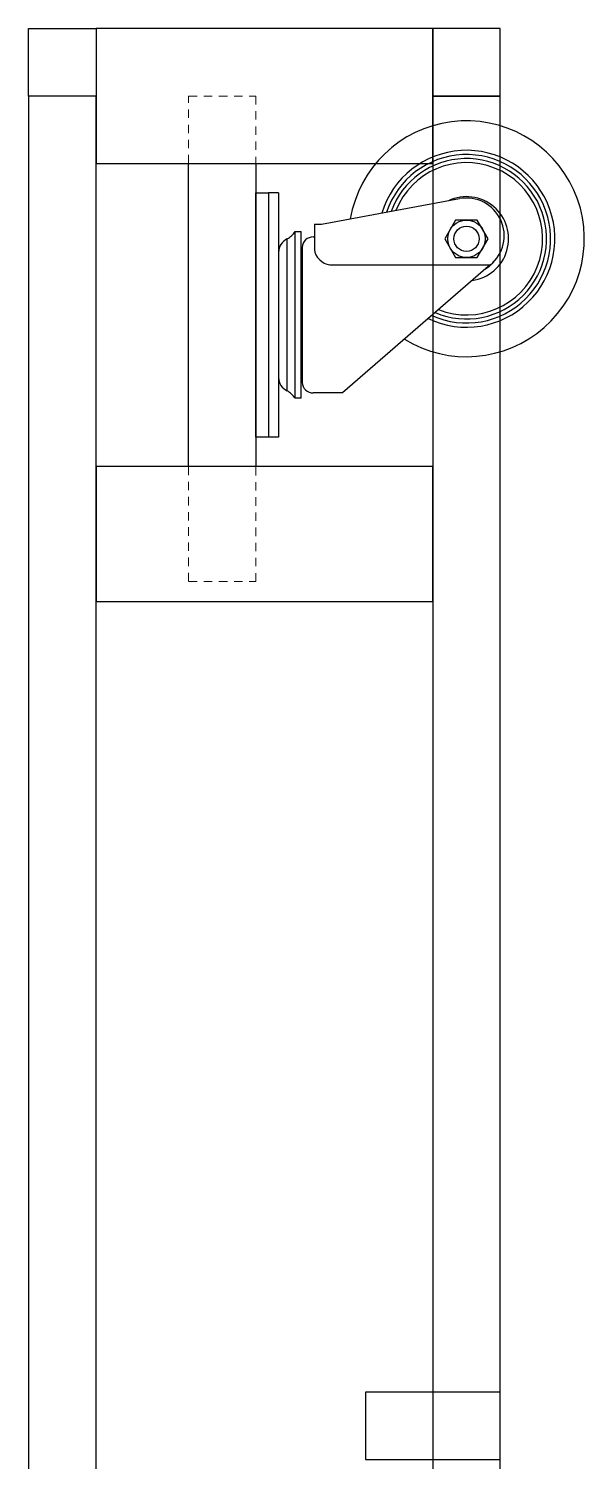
# Model space of a CAD drawing. Header units: inches. Extents: x 4 to 211, y 30 to 478.
# Drawn here: x 136.6 to 144.85, y 408.9 to 430.17 of the extents above; entities that cross this region are included whole.
import ezdxf

# ---------------------------------------------------------------- set-up
doc = ezdxf.new("R2010")
doc.units = ezdxf.units.IN
doc.header["$MEASUREMENT"] = 0
doc.linetypes.add('HIDDEN2', pattern=[0.1875, 0.125, -0.0625])
doc.layers.add('HIDDEN', color=1, linetype='HIDDEN2', lineweight=13)
doc.layers.add('OBJECT', color=7, linetype='Continuous')

msp = doc.modelspace()

# ---------------------------------------------------------------- linework, layer by layer
at = {"ltscale": 0.008386}
for p, q in [((140.31208, 427.72958), (140.16408, 427.72958)), ((140.16408, 427.72958), (140.16408, 424.10458)), ((140.31208, 427.72958), (140.31208, 424.10458)), ((140.31208, 424.10458), (140.16408, 424.10458))]:
    msp.add_line(p, q, dxfattribs=at)
at = {"ltscale": 0.011317}
for p, q in [((140.94808, 427.26208), (142.99953, 427.6423)), ((140.84608, 427.26208), (140.84608, 426.88249)), ((140.84608, 427.26208), (140.94808, 427.26208)), ((140.82608, 427.07508), (140.84608, 427.07508)), ((140.66324, 426.91937), (140.66324, 424.9148)), ((140.84608, 426.88249), (140.85154, 426.846)), ((140.85154, 426.846), (140.86716, 426.80782)), ((140.86716, 426.80782), (140.89163, 426.76987)), ((140.89163, 426.76987), (140.92483, 426.73309)), ((140.92483, 426.73309), (140.95402, 426.70864)), ((140.95402, 426.70864), (140.98791, 426.6871)), ((140.98791, 426.6871), (141.01581, 426.67415)), ((141.01581, 426.67415), (141.04604, 426.66456)), ((141.04604, 426.66456), (141.07076, 426.66009)), ((141.07076, 426.66009), (141.09608, 426.65854)), ((141.09608, 426.65854), (143.45653, 426.65854)), ((143.42502, 426.63452), (141.25995, 424.75908)), ((143.45653, 426.65854), (143.42502, 426.63452)), ((141.25995, 424.75908), (140.82608, 424.75908))]:
    msp.add_line(p, q, dxfattribs=at)
at = {"ltscale": 0.005526}
for p, q in [((140.55608, 424.68108), (140.55608, 427.15308)), ((140.55608, 427.15308), (140.64508, 427.15308)), ((140.64508, 424.68108), (140.64508, 427.15308)), ((140.44092, 424.78904), (140.44092, 427.04513)), ((140.64508, 424.68108), (140.55608, 424.68108))]:
    msp.add_line(p, q, dxfattribs=at)
at = {"ltscale": 0.001756}
for p, q in [((142.94107, 427.32508), (142.78057, 427.04708)), ((143.26208, 427.32508), (142.94107, 427.32508)), ((143.42258, 427.04708), (143.26208, 427.32508)), ((142.78057, 427.04708), (142.94107, 426.76908)), ((143.26208, 426.76908), (143.42258, 427.04708)), ((142.94107, 426.76908), (143.26208, 426.76908))]:
    msp.add_line(p, q, dxfattribs=at)
for radius in [0.278, 0.1875]:
    msp.add_circle((143.10158, 427.04708), radius, dxfattribs=at)
at = {"ltscale": 0.012555}
for radius, start, end in [(1.75, 238.309704, 170.314925), (1.3125, 244.411713, 163.10827), (1.25, 245.66411, 161.613558), (1.19, 247.004107, 160.007077)]:
    msp.add_arc((143.10158, 427.04708), radius, start, end, dxfattribs=at)
at = {"ltscale": 0.009699}
for radius, start, end in [(1.19, 247.004107, 160.007077), (1.13, 248.50456, 158.198449), (0.625, 277.805039, 115.450201)]:
    msp.add_arc((143.10158, 427.04708), radius, start, end, dxfattribs=at)
at = {"ltscale": 0.011317}
for centre, radius, start, end in [((143.10158, 427.09167), 0.56, 309.334498, 100.5), ((140.82608, 426.91208), 0.163, 90, 177.439296), ((140.82608, 424.92208), 0.163, 182.560704, 270)]:
    msp.add_arc(centre, radius, start, end, dxfattribs=at)
at = {"ltscale": 0.005526}
for centre, radius, start, end in [((140.27795, 427.33438), 0.332, 299.398978, 326.902453), ((140.53258, 426.84458), 0.2205, 114.561589, 180), ((140.54608, 426.84458), 0.12955, 25.256867, 40.163966), ((140.53258, 424.98958), 0.2205, 180, 245.438411), ((140.54608, 424.98958), 0.12955, 319.836034, 334.743133), ((140.27795, 424.49979), 0.332, 33.097547, 60.601022)]:
    msp.add_arc(centre, radius, start, end, dxfattribs=at)
at = {"ltscale": 0.003176}
msp.add_arc((143.10158, 427.04708), 0.53, 301.989861, 319.476438, dxfattribs=at)
at = {"layer": 'HIDDEN'}
for points in [[(139.97658, 428.16515), (138.97658, 428.16515), (138.97658, 429.16515), (139.97658, 429.16515)], [(139.97658, 423.66515), (138.97658, 423.66515), (138.97658, 421.96086), (139.97658, 421.96086)]]:
    msp.add_lwpolyline(points, close=True, dxfattribs=at)
at = {"layer": 'OBJECT'}
for points in [[(137.60158, 429.16515), (136.60158, 429.16515), (136.60158, 430.16515), (137.60158, 430.16515)], [(137.60158, 428.16515), (142.60158, 428.16515), (142.60158, 430.16515), (137.60158, 430.16515)], [(142.60158, 429.16515), (143.60158, 429.16515), (143.60158, 430.16515), (142.60158, 430.16515)], [(136.60158, 384.66515), (137.60158, 384.66515), (137.60158, 429.16515), (136.60158, 429.16515)], [(142.60158, 384.66515), (143.60158, 384.66515), (143.60158, 429.16515), (142.60158, 429.16515)], [(139.97658, 423.66515), (138.97658, 423.66515), (138.97658, 428.16515), (139.97658, 428.16515)], [(140.16408, 424.10458), (139.97658, 424.10458), (139.97658, 427.72958), (140.16408, 427.72958)], [(137.60158, 423.66515), (137.60158, 421.66515), (142.60158, 421.66515), (142.60158, 423.66515)], [(143.60158, 409.93184), (141.60158, 409.93184), (141.60158, 408.93184), (143.60158, 408.93184)]]:
    msp.add_lwpolyline(points, close=True, dxfattribs=at)

doc.saveas('drawing.dxf')
